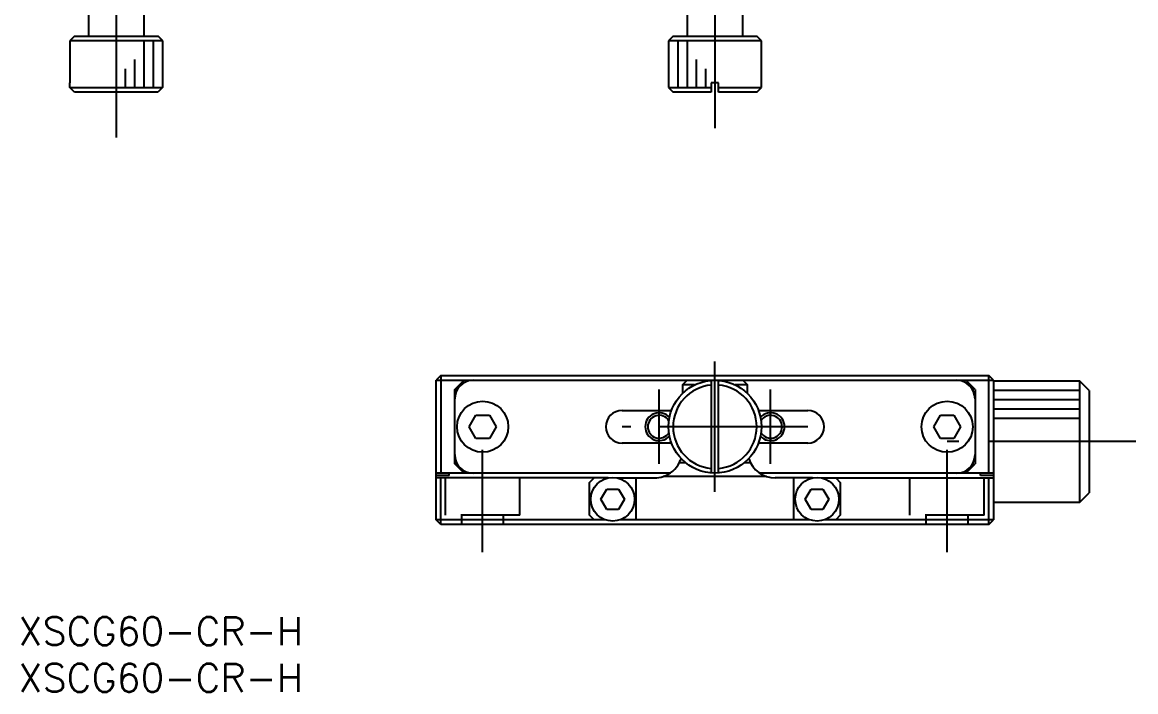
# Model space of a CAD drawing. Extents: x 0 to 259, y -8 to 199.
# Drawn here: x 0.4 to 120.2, y -8 to 64 of the extents above; entities that cross this region are included whole.
import ezdxf

# ---------------------------------------------------------------- set-up
doc = ezdxf.new("R2010")
doc.units = 0
doc.header["$LTSCALE"] = 0.5
doc.linetypes.add('CENTER', pattern=[50.8, 31.75, -6.35, 6.35, -6.35])
doc.linetypes.add('DASHED', pattern=[19.05, 12.7, -6.35])
for name, color, linetype in [('MSM_CENTER', 1, 'CENTER'), ('MSM_CONTINUOUS', 7, 'CONTINUOUS'), ('MSM_DASHED', 4, 'DASHED'), ('MSM_NARROW', 5, 'CONTINUOUS'), ('MSM_PART_NUMBER', 7, 'CONTINUOUS')]:
    doc.layers.add(name, color=color, linetype=linetype)
doc.styles.get("Standard").update_dxf_attribs({"font": 'txt.shx', "height": 3, "bigfont": 'bigfont.shx'})

# ---------------------------------------------------------------- blocks, each defined once
blk = doc.blocks.new('*U2')
at = {"layer": 'MSM_PART_NUMBER'}
blk.add_text('XSCG60-CR-H', height=3, dxfattribs=at).set_placement((0, -3))
blk = doc.blocks.new('*U3')
at = {"layer": 'MSM_PART_NUMBER'}
blk.add_text('XSCG60-CR-H', height=3, dxfattribs=at).set_placement((0, -8))

msp = doc.modelspace()

# ---------------------------------------------------------------- linework, layer by layer
at = {"layer": 'MSM_CENTER'}
for p, q in [((74.944929, 68.5), (74.944929, 51.5)), ((10.5, 67.5), (10.5, 51.5)), ((74.944929, 13.5), (74.944929, 27.5)), ((68.94493, 16.500001), (68.94493, 24.5)), ((80.94493, 16.500001), (80.94493, 24.5)), ((84.944928, 20.5), (64.94493, 20.5)), ((49.944929, 7), (49.944929, 18)), ((120.244929, 18.9), (99.944929, 18.9)), ((99.944929, 7), (99.944929, 18))]:
    msp.add_line(p, q, dxfattribs=at)
at = {"layer": 'MSM_CONTINUOUS'}
for p, q in [((7.5, 66.5), (7.5, 62.5)), ((13.5, 62.5), (13.5, 66.5)), ((71.944929, 66.5), (71.944929, 62.5)), ((77.944929, 62.5), (77.944929, 66.5)), ((6, 62.5), (5.5, 62)), ((6, 62.5), (15, 62.5)), ((15.5, 62), (15, 62.5)), ((70.444929, 62.5), (69.944929, 62)), ((70.444929, 62.5), (79.444929, 62.5)), ((79.944929, 62), (79.444929, 62.5)), ((15.5, 62), (5.5, 62)), ((5.5, 62), (5.5, 57.5)), ((15.5, 57.5), (15.5, 62)), ((79.944929, 62), (69.944929, 62)), ((69.944929, 62), (69.944929, 57)), ((79.944929, 57), (79.944929, 62)), ((5.516026, 57.5), (5.5, 57.5)), ((5.516026, 57), (5.516026, 57.5)), ((5.516026, 57), (15.483974, 57)), ((6.017813, 56.5), (5.516026, 57)), ((14.982187, 56.5), (6.017813, 56.5)), ((15.483974, 57), (14.982187, 56.5)), ((15.5, 57.5), (15.483974, 57.5)), ((15.483974, 57.5), (15.483974, 57)), ((69.944929, 57), (74.544929, 57)), ((69.944929, 57), (70.444929, 56.5)), ((74.544929, 56.5), (70.444929, 56.5)), ((75.344929, 57.5), (74.544929, 57.5)), ((74.544929, 57.5), (74.544929, 56.5)), ((75.344929, 56.5), (75.344929, 57.5)), ((75.344929, 57), (79.944929, 57)), ((79.444929, 56.5), (75.344929, 56.5)), ((79.444929, 56.5), (79.944929, 57)), ((45.444929, 26), (44.944929, 25.5)), ((44.944929, 25.5), (104.944929, 25.5)), ((44.944929, 10.5), (44.944929, 25.5)), ((45.444929, 26), (45.444929, 15.5)), ((45.444929, 26), (104.444929, 26)), ((46.944929, 24.5), (47.944929, 25.5)), ((71.444929, 25), (71.944929, 25.5)), ((74.544929, 25.483974), (74.544929, 15.516026)), ((75.344929, 15.516026), (75.344929, 25.483974)), ((77.944929, 25.5), (78.444929, 25)), ((102.944929, 24.5), (101.944929, 25.5)), ((104.444929, 15.5), (104.444929, 26)), ((104.944929, 25.5), (104.444929, 26)), ((104.944929, 25.5), (104.944929, 10.5)), ((114.244929, 25.4), (104.944929, 25.4)), ((114.244929, 12.4), (114.244929, 25.4)), ((115.244929, 24.4), (114.244929, 25.4)), ((46.944929, 16.5), (46.944929, 24.5)), ((47.144929, 24.7), (47.144929, 24.37178)), ((71.444929, 25), (71.444929, 24.070714)), ((72.76548, 25), (71.444929, 25)), ((78.444929, 25), (77.124379, 25)), ((78.444929, 24.070714), (78.444929, 25)), ((102.744929, 24.37178), (102.744929, 24.7)), ((102.944929, 24.5), (102.944929, 16.5)), ((115.244929, 24.4), (115.244929, 13.4)), ((48.501554, 20.5), (49.223242, 21.75)), ((49.223242, 21.75), (50.666617, 21.75)), ((50.666617, 21.75), (51.388305, 20.5)), ((64.944929, 22.25), (70.261181, 22.25)), ((79.628678, 22.25), (84.944929, 22.25)), ((98.501554, 20.5), (99.223242, 21.75)), ((99.223242, 21.75), (100.666617, 21.75)), ((100.666617, 21.75), (101.388305, 20.5)), ((49.223242, 19.25), (48.501554, 20.5)), ((51.388305, 20.5), (50.666617, 19.25)), ((99.223242, 19.25), (98.501554, 20.5)), ((101.388305, 20.5), (100.666617, 19.25)), ((50.666617, 19.25), (49.223242, 19.25)), ((100.666617, 19.25), (99.223242, 19.25)), ((70.261181, 18.75), (64.944929, 18.75)), ((84.944929, 18.75), (79.628678, 18.75)), ((47.944929, 15.5), (46.944929, 16.5)), ((47.144929, 16.62822), (47.144929, 16.3)), ((71.124015, 16.65), (71.75471, 16.65)), ((78.135149, 16.65), (78.765844, 16.65)), ((101.944929, 15.5), (102.944929, 16.5)), ((102.744929, 16.3), (102.744929, 16.62822)), ((70.103142, 15.5), (44.944929, 15.5)), ((46.344929, 15.25), (44.944929, 15.25)), ((63.462747, 15), (44.944929, 15)), ((45.444929, 10), (45.444929, 15)), ((46.344929, 15.25), (46.344929, 15.5)), ((61.444929, 14.5), (61.944929, 15)), ((61.444929, 11), (61.444929, 14.5)), ((64.427112, 15), (68.444929, 15)), ((66.444929, 15), (66.444929, 10.5)), ((80.50818, 15.15), (69.381679, 15.15)), ((104.944929, 15.5), (79.786842, 15.5)), ((85.462747, 15), (81.444929, 15)), ((83.444929, 10.5), (83.444929, 15)), ((86.427112, 15), (104.944929, 15)), ((87.944929, 15), (88.444929, 14.5)), ((88.444929, 14.5), (88.444929, 11)), ((103.544929, 15.25), (103.544929, 15.5)), ((104.944929, 15.25), (103.544929, 15.25)), ((104.444929, 10), (104.444929, 15)), ((62.674759, 12.7), (63.309844, 13.8)), ((63.309844, 13.8), (64.580015, 13.8)), ((64.580015, 13.8), (65.2151, 12.7)), ((84.674759, 12.7), (85.309844, 13.8)), ((85.309844, 13.8), (86.580015, 13.8)), ((86.580015, 13.8), (87.2151, 12.7)), ((114.244929, 12.4), (115.244929, 13.4)), ((63.309844, 11.6), (62.674759, 12.7)), ((65.2151, 12.7), (64.580015, 11.6)), ((85.309844, 11.6), (84.674759, 12.7)), ((87.2151, 12.7), (86.580015, 11.6)), ((104.944929, 12.4), (114.244929, 12.4)), ((61.944929, 10.5), (61.444929, 11)), ((64.580015, 11.6), (63.309844, 11.6)), ((86.580015, 11.6), (85.309844, 11.6)), ((88.444929, 11), (87.944929, 10.5)), ((63.118794, 10.5), (44.944929, 10.5)), ((45.444929, 10), (44.944929, 10.5)), ((104.444929, 10), (45.444929, 10)), ((85.118794, 10.5), (64.771065, 10.5)), ((104.944929, 10.5), (86.771065, 10.5)), ((104.444929, 10), (104.944929, 10.5))]:
    msp.add_line(p, q, dxfattribs=at)
for centre, radius in [((74.944929, 20.5), 5), ((49.944929, 20.5), 2.75), ((99.944929, 20.5), 2.75), ((63.944929, 12.7), 2.35), ((85.944929, 12.7), 2.35)]:
    msp.add_circle(centre, radius, dxfattribs=at)
for centre, radius, start, end in [((48.944929, 23.5), 2, 90, 180), ((100.944929, 23.5), 2, 0, 90), ((74.944929, 20.5), 4.5, 95.099689, 264.900311), ((74.944929, 20.5), 4.5, 275.099689, 84.900311), ((64.944929, 20.5), 1.75, 90, 270), ((68.944929, 20.5), 1.2295, 32.00312945, 327.9968801), ((80.944929, 20.5), 1.2295, 212.00319255, 147.9967979), ((84.944929, 20.5), 1.75, 270, 90), ((48.944929, 17.5), 2, 180, 270), ((68.444929, 18), 3, 333.256316, 342.096002), ((81.444929, 18), 3, 197.903998, 270.00000112), ((100.944929, 17.5), 2, 270, 0), ((68.444919, 18.000012), 3.000015, 288.194989, 333.256199), ((68.444929, 18), 3, 270, 288.194872)]:
    msp.add_arc(centre, radius, start, end, dxfattribs=at)
at = {"layer": 'MSM_DASHED'}
for p, q in [((45.944929, 11), (45.944929, 15)), ((53.944929, 11), (53.944929, 15)), ((95.944929, 11), (95.944929, 15)), ((103.944929, 11), (103.944929, 15)), ((53.944929, 11), (45.944929, 11)), ((47.694929, 10), (47.694929, 11)), ((52.194929, 10), (52.194929, 11)), ((103.944929, 11), (95.944929, 11)), ((97.694929, 10), (97.694929, 11)), ((102.194929, 10), (102.194929, 11))]:
    msp.add_line(p, q, dxfattribs=at)
at = {"layer": 'MSM_NARROW'}
for p, q in [((13.5, 57), (13.5, 62)), ((14.5, 57), (14.5, 62)), ((70.944929, 62), (70.944929, 57)), ((71.944929, 62), (71.944929, 57)), ((12.5, 57), (12.5, 60)), ((72.944929, 60), (72.944929, 57)), ((11.5, 57), (11.5, 59)), ((73.944929, 59), (73.944929, 57)), ((114.244929, 24.4), (104.944929, 24.4)), ((114.244929, 23.4), (104.944929, 23.4)), ((114.244929, 22.4), (104.944929, 22.4)), ((114.244929, 21.4), (104.944929, 21.4))]:
    msp.add_line(p, q, dxfattribs=at)
for centre, start, end in [((68.944929, 20.5), 42.59879464, 317.40121491), ((80.944929, 20.5), 222.59883114, 137.40115931)]:
    msp.add_arc(centre, 1.5, start, end, dxfattribs=at)

# ---------------------------------------------------------------- block references
at = {"layer": 'MSM_CONTINUOUS'}
for name in ['*U2', '*U3']:
    msp.add_blockref(name, (0, 0), dxfattribs=at)

doc.saveas('drawing.dxf')
